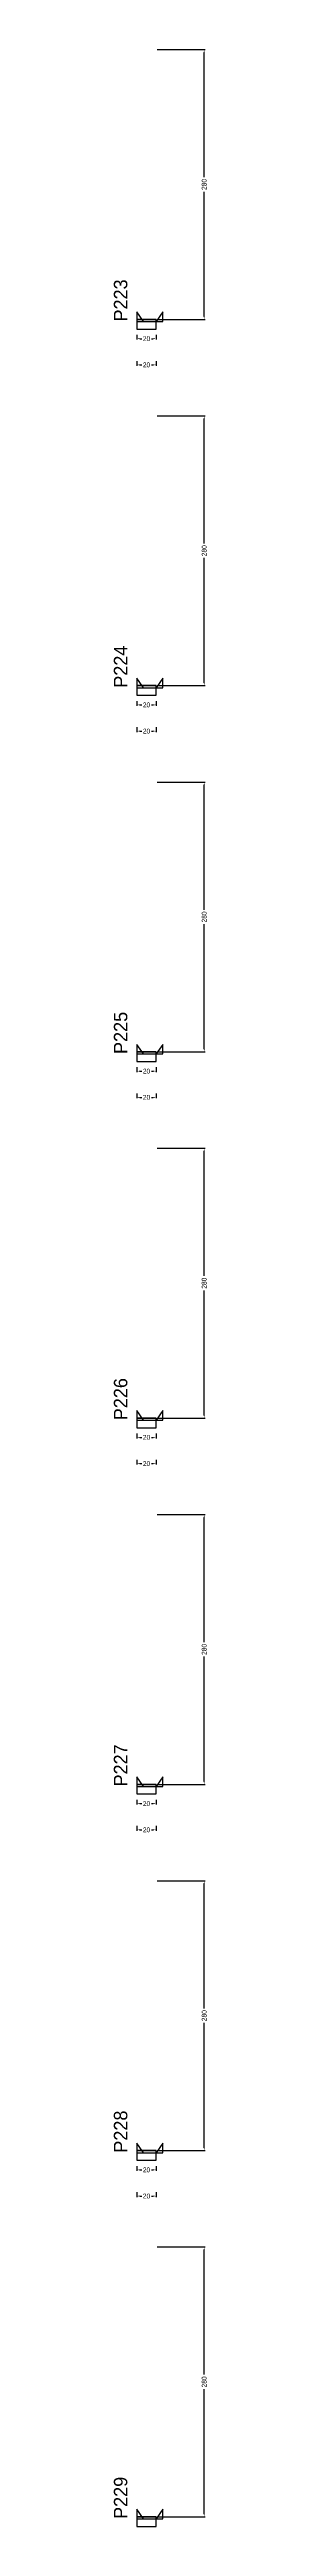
# Model space of a CAD drawing. Header units: centimetres. Extents: x -10500 to 4299, y -38766 to 295.
# Drawn here: x 3976 to 4073, y -26608 to -24038 of the extents above; entities that cross this region are included whole.
import ezdxf

# ---------------------------------------------------------------- set-up
doc = ezdxf.new("R2010")
doc.units = ezdxf.units.CM
for name, color, linetype in [('NOMENCLATURA', 7, 'Continuous'), ('SARR_2.2x10', 60, 'Continuous'), ('SARR_2.2x7', 40, 'Continuous')]:
    doc.layers.add(name, color=color, linetype=linetype)
doc.dimstyles.new('PAINEL-NOVA', dxfattribs={"dimtxt": 5, "dimasz": 3, "dimexe": 1, "dimexo": 1, "dimgap": 1, "dimtad": 1, "dimcen": 2.5, "dimazin": 3, "dimtfac": 1, "dimtmove": 0, "dimatfit": 3})

# ---------------------------------------------------------------- blocks, each defined once
blk = doc.blocks.new('_CLOSEDFILLED')
at = {"color": 0, "linetype": 'BYBLOCK'}
blk.add_solid([(-1, 0.16), (0, 0), (-1, -0.16)], dxfattribs=at)
blk = doc.blocks.new('*D1749')
for p, q in [((4000, -24333.8), (4000, -24338.8)), ((4003, -24337.8), (4005, -24337.8)), ((4015, -24337.8), (4017, -24337.8)), ((4020, -24333.8), (4020, -24338.8))]:
    blk.add_line(p, q)
at = {"layer": 'Defpoints'}
for p in [(4000, -24332.8), (4000, -24337.8), (4020, -24332.8)]:
    blk.add_point(p, dxfattribs=at)
at = {"layer": 'SARR_2.2x10', "xscale": 3, "yscale": 3, "rotation": 180}
blk.add_blockref('_CLOSEDFILLED', (4000, -24337.8), dxfattribs=at)
at = {"layer": 'SARR_2.2x10', "xscale": 3, "yscale": 3}
blk.add_blockref('_CLOSEDFILLED', (4020, -24337.8), dxfattribs=at)
at = {"layer": 'SARR_2.2x10', "insert": (4010, -24337.8), "char_height": 5, "attachment_point": 5}
blk.add_mtext('20', dxfattribs=at)
blk = doc.blocks.new('*D1750')
for p, q in [((4021, -24037.8), (4071, -24037.8)), ((4070, -24170.3), (4070, -24040.8)), ((4070, -24314.8), (4070, -24185.3)), ((4021, -24317.8), (4071, -24317.8))]:
    blk.add_line(p, q)
at = {"layer": 'Defpoints'}
for p in [(4020, -24037.8), (4020, -24317.8), (4070, -24317.8)]:
    blk.add_point(p, dxfattribs=at)
at = {"layer": 'SARR_2.2x10', "xscale": 3, "yscale": 3}
for p, rotation in [((4070, -24037.8), 90), ((4070, -24317.8), 270)]:
    blk.add_blockref('_CLOSEDFILLED', p, dxfattribs=dict(at, rotation=rotation))
at = {"layer": 'SARR_2.2x10', "insert": (4070, -24177.8), "char_height": 5, "attachment_point": 5, "rotation": 90}
blk.add_mtext('280', dxfattribs=at)
blk = doc.blocks.new('*D1751')
for p, q in [((4021, -24037.8), (4071, -24037.8)), ((4070, -24170.3), (4070, -24040.8)), ((4070, -24314.8), (4070, -24185.3)), ((4021, -24317.8), (4071, -24317.8))]:
    blk.add_line(p, q)
at = {"layer": 'Defpoints'}
for p in [(4020, -24037.8), (4020, -24317.8), (4070, -24317.8)]:
    blk.add_point(p, dxfattribs=at)
at = {"layer": 'SARR_2.2x10', "xscale": 3, "yscale": 3}
for p, rotation in [((4070, -24037.8), 90), ((4070, -24317.8), 270)]:
    blk.add_blockref('_CLOSEDFILLED', p, dxfattribs=dict(at, rotation=rotation))
at = {"layer": 'SARR_2.2x10', "insert": (4070, -24177.8), "char_height": 5, "attachment_point": 5, "rotation": 90}
blk.add_mtext('280', dxfattribs=at)
blk = doc.blocks.new('*D1752')
for p, q in [((4021, -24037.8), (4071, -24037.8)), ((4070, -24170.3), (4070, -24040.8)), ((4070, -24314.8), (4070, -24185.3)), ((4021, -24317.8), (4071, -24317.8))]:
    blk.add_line(p, q)
at = {"layer": 'Defpoints'}
for p in [(4020, -24037.8), (4020, -24317.8), (4070, -24317.8)]:
    blk.add_point(p, dxfattribs=at)
at = {"layer": 'SARR_2.2x10', "xscale": 3, "yscale": 3}
for p, rotation in [((4070, -24037.8), 90), ((4070, -24317.8), 270)]:
    blk.add_blockref('_CLOSEDFILLED', p, dxfattribs=dict(at, rotation=rotation))
at = {"layer": 'SARR_2.2x10', "insert": (4070, -24177.8), "char_height": 5, "attachment_point": 5, "rotation": 90}
blk.add_mtext('280', dxfattribs=at)
blk = doc.blocks.new('*D1753')
for p, q in [((4021, -24037.8), (4071, -24037.8)), ((4070, -24170.3), (4070, -24040.8)), ((4070, -24314.8), (4070, -24185.3)), ((4021, -24317.8), (4071, -24317.8))]:
    blk.add_line(p, q)
at = {"layer": 'Defpoints'}
for p in [(4020, -24037.8), (4020, -24317.8), (4070, -24317.8)]:
    blk.add_point(p, dxfattribs=at)
at = {"layer": 'SARR_2.2x10', "xscale": 3, "yscale": 3}
for p, rotation in [((4070, -24037.8), 90), ((4070, -24317.8), 270)]:
    blk.add_blockref('_CLOSEDFILLED', p, dxfattribs=dict(at, rotation=rotation))
at = {"layer": 'SARR_2.2x10', "insert": (4070, -24177.8), "char_height": 5, "attachment_point": 5, "rotation": 90}
blk.add_mtext('280', dxfattribs=at)
blk = doc.blocks.new('*D1754')
for p, q in [((4000, -24361), (4000, -24366)), ((4020, -24361), (4020, -24366)), ((4003, -24365), (4005, -24365)), ((4015, -24365), (4017, -24365))]:
    blk.add_line(p, q)
at = {"layer": 'Defpoints'}
for p in [(4000, -24360), (4020, -24360), (4000, -24365)]:
    blk.add_point(p, dxfattribs=at)
at = {"layer": 'SARR_2.2x10', "xscale": 3, "yscale": 3, "rotation": 180}
blk.add_blockref('_CLOSEDFILLED', (4000, -24365), dxfattribs=at)
at = {"layer": 'SARR_2.2x10', "xscale": 3, "yscale": 3}
blk.add_blockref('_CLOSEDFILLED', (4020, -24365), dxfattribs=at)
at = {"layer": 'SARR_2.2x10', "insert": (4010, -24365), "char_height": 5, "attachment_point": 5}
blk.add_mtext('20', dxfattribs=at)
blk = doc.blocks.new('GRA-E')
at = {"layer": 'SARR_2.2x7'}
blk.add_lwpolyline([(0, 0), (7, 0), (0, 10)], close=True, dxfattribs=at)
blk = doc.blocks.new('GRA-D')
at = {"layer": 'SARR_2.2x7'}
blk.add_lwpolyline([(0, 0), (7, 0), (7, 10)], close=True, dxfattribs=at)
blk = doc.blocks.new('*D1775')
for p, q in [((4000, -24713.8), (4000, -24718.8)), ((4003, -24717.8), (4005, -24717.8)), ((4015, -24717.8), (4017, -24717.8)), ((4020, -24713.8), (4020, -24718.8))]:
    blk.add_line(p, q)
at = {"layer": 'Defpoints'}
for p in [(4000, -24712.8), (4000, -24717.8), (4020, -24712.8)]:
    blk.add_point(p, dxfattribs=at)
at = {"layer": 'SARR_2.2x10', "xscale": 3, "yscale": 3, "rotation": 180}
blk.add_blockref('_CLOSEDFILLED', (4000, -24717.8), dxfattribs=at)
at = {"layer": 'SARR_2.2x10', "xscale": 3, "yscale": 3}
blk.add_blockref('_CLOSEDFILLED', (4020, -24717.8), dxfattribs=at)
at = {"layer": 'SARR_2.2x10', "insert": (4010, -24717.8), "char_height": 5, "attachment_point": 5}
blk.add_mtext('20', dxfattribs=at)
blk = doc.blocks.new('*D1776')
for p, q in [((4021, -24417.8), (4071, -24417.8)), ((4070, -24550.3), (4070, -24420.8)), ((4070, -24694.8), (4070, -24565.3)), ((4021, -24697.8), (4071, -24697.8))]:
    blk.add_line(p, q)
at = {"layer": 'Defpoints'}
for p in [(4020, -24417.8), (4020, -24697.8), (4070, -24697.8)]:
    blk.add_point(p, dxfattribs=at)
at = {"layer": 'SARR_2.2x10', "xscale": 3, "yscale": 3}
for p, rotation in [((4070, -24417.8), 90), ((4070, -24697.8), 270)]:
    blk.add_blockref('_CLOSEDFILLED', p, dxfattribs=dict(at, rotation=rotation))
at = {"layer": 'SARR_2.2x10', "insert": (4070, -24557.8), "char_height": 5, "attachment_point": 5, "rotation": 90}
blk.add_mtext('280', dxfattribs=at)
blk = doc.blocks.new('*D1777')
for p, q in [((4021, -24417.8), (4071, -24417.8)), ((4070, -24550.3), (4070, -24420.8)), ((4070, -24694.8), (4070, -24565.3)), ((4021, -24697.8), (4071, -24697.8))]:
    blk.add_line(p, q)
at = {"layer": 'Defpoints'}
for p in [(4020, -24417.8), (4020, -24697.8), (4070, -24697.8)]:
    blk.add_point(p, dxfattribs=at)
at = {"layer": 'SARR_2.2x10', "xscale": 3, "yscale": 3}
for p, rotation in [((4070, -24417.8), 90), ((4070, -24697.8), 270)]:
    blk.add_blockref('_CLOSEDFILLED', p, dxfattribs=dict(at, rotation=rotation))
at = {"layer": 'SARR_2.2x10', "insert": (4070, -24557.8), "char_height": 5, "attachment_point": 5, "rotation": 90}
blk.add_mtext('280', dxfattribs=at)
blk = doc.blocks.new('*D1778')
for p, q in [((4021, -24417.8), (4071, -24417.8)), ((4070, -24550.3), (4070, -24420.8)), ((4070, -24694.8), (4070, -24565.3)), ((4021, -24697.8), (4071, -24697.8))]:
    blk.add_line(p, q)
at = {"layer": 'Defpoints'}
for p in [(4020, -24417.8), (4020, -24697.8), (4070, -24697.8)]:
    blk.add_point(p, dxfattribs=at)
at = {"layer": 'SARR_2.2x10', "xscale": 3, "yscale": 3}
for p, rotation in [((4070, -24417.8), 90), ((4070, -24697.8), 270)]:
    blk.add_blockref('_CLOSEDFILLED', p, dxfattribs=dict(at, rotation=rotation))
at = {"layer": 'SARR_2.2x10', "insert": (4070, -24557.8), "char_height": 5, "attachment_point": 5, "rotation": 90}
blk.add_mtext('280', dxfattribs=at)
blk = doc.blocks.new('*D1779')
for p, q in [((4021, -24417.8), (4071, -24417.8)), ((4070, -24550.3), (4070, -24420.8)), ((4070, -24694.8), (4070, -24565.3)), ((4021, -24697.8), (4071, -24697.8))]:
    blk.add_line(p, q)
at = {"layer": 'Defpoints'}
for p in [(4020, -24417.8), (4020, -24697.8), (4070, -24697.8)]:
    blk.add_point(p, dxfattribs=at)
at = {"layer": 'SARR_2.2x10', "xscale": 3, "yscale": 3}
for p, rotation in [((4070, -24417.8), 90), ((4070, -24697.8), 270)]:
    blk.add_blockref('_CLOSEDFILLED', p, dxfattribs=dict(at, rotation=rotation))
at = {"layer": 'SARR_2.2x10', "insert": (4070, -24557.8), "char_height": 5, "attachment_point": 5, "rotation": 90}
blk.add_mtext('280', dxfattribs=at)
blk = doc.blocks.new('*D1780')
for p, q in [((4000, -24741), (4000, -24746)), ((4003, -24745), (4005, -24745)), ((4015, -24745), (4017, -24745)), ((4020, -24741), (4020, -24746))]:
    blk.add_line(p, q)
at = {"layer": 'Defpoints'}
for p in [(4000, -24740), (4000, -24745), (4020, -24740)]:
    blk.add_point(p, dxfattribs=at)
at = {"layer": 'SARR_2.2x10', "xscale": 3, "yscale": 3, "rotation": 180}
blk.add_blockref('_CLOSEDFILLED', (4000, -24745), dxfattribs=at)
at = {"layer": 'SARR_2.2x10', "xscale": 3, "yscale": 3}
blk.add_blockref('_CLOSEDFILLED', (4020, -24745), dxfattribs=at)
at = {"layer": 'SARR_2.2x10', "insert": (4010, -24745), "char_height": 5, "attachment_point": 5}
blk.add_mtext('20', dxfattribs=at)
blk = doc.blocks.new('*D1801')
for p, q in [((4000, -25093.8), (4000, -25098.8)), ((4003, -25097.8), (4005, -25097.8)), ((4015, -25097.8), (4017, -25097.8)), ((4020, -25093.8), (4020, -25098.8))]:
    blk.add_line(p, q)
at = {"layer": 'Defpoints'}
for p in [(4000, -25092.8), (4000, -25097.8), (4020, -25092.8)]:
    blk.add_point(p, dxfattribs=at)
at = {"layer": 'SARR_2.2x10', "xscale": 3, "yscale": 3, "rotation": 180}
blk.add_blockref('_CLOSEDFILLED', (4000, -25097.8), dxfattribs=at)
at = {"layer": 'SARR_2.2x10', "xscale": 3, "yscale": 3}
blk.add_blockref('_CLOSEDFILLED', (4020, -25097.8), dxfattribs=at)
at = {"layer": 'SARR_2.2x10', "insert": (4010, -25097.8), "char_height": 5, "attachment_point": 5}
blk.add_mtext('20', dxfattribs=at)
blk = doc.blocks.new('*D1802')
for p, q in [((4021, -24797.8), (4071, -24797.8)), ((4070, -24930.3), (4070, -24800.8)), ((4070, -25074.8), (4070, -24945.3)), ((4021, -25077.8), (4071, -25077.8))]:
    blk.add_line(p, q)
at = {"layer": 'Defpoints'}
for p in [(4020, -24797.8), (4020, -25077.8), (4070, -25077.8)]:
    blk.add_point(p, dxfattribs=at)
at = {"layer": 'SARR_2.2x10', "xscale": 3, "yscale": 3}
for p, rotation in [((4070, -24797.8), 90), ((4070, -25077.8), 270)]:
    blk.add_blockref('_CLOSEDFILLED', p, dxfattribs=dict(at, rotation=rotation))
at = {"layer": 'SARR_2.2x10', "insert": (4070, -24937.8), "char_height": 5, "attachment_point": 5, "rotation": 90}
blk.add_mtext('280', dxfattribs=at)
blk = doc.blocks.new('*D1803')
for p, q in [((4021, -24797.8), (4071, -24797.8)), ((4070, -24930.3), (4070, -24800.8)), ((4070, -25074.8), (4070, -24945.3)), ((4021, -25077.8), (4071, -25077.8))]:
    blk.add_line(p, q)
at = {"layer": 'Defpoints'}
for p in [(4020, -24797.8), (4020, -25077.8), (4070, -25077.8)]:
    blk.add_point(p, dxfattribs=at)
at = {"layer": 'SARR_2.2x10', "xscale": 3, "yscale": 3}
for p, rotation in [((4070, -24797.8), 90), ((4070, -25077.8), 270)]:
    blk.add_blockref('_CLOSEDFILLED', p, dxfattribs=dict(at, rotation=rotation))
at = {"layer": 'SARR_2.2x10', "insert": (4070, -24937.8), "char_height": 5, "attachment_point": 5, "rotation": 90}
blk.add_mtext('280', dxfattribs=at)
blk = doc.blocks.new('*D1804')
for p, q in [((4021, -24797.8), (4071, -24797.8)), ((4070, -24930.3), (4070, -24800.8)), ((4070, -25074.8), (4070, -24945.3)), ((4021, -25077.8), (4071, -25077.8))]:
    blk.add_line(p, q)
at = {"layer": 'Defpoints'}
for p in [(4020, -24797.8), (4020, -25077.8), (4070, -25077.8)]:
    blk.add_point(p, dxfattribs=at)
at = {"layer": 'SARR_2.2x10', "xscale": 3, "yscale": 3}
for p, rotation in [((4070, -24797.8), 90), ((4070, -25077.8), 270)]:
    blk.add_blockref('_CLOSEDFILLED', p, dxfattribs=dict(at, rotation=rotation))
at = {"layer": 'SARR_2.2x10', "insert": (4070, -24937.8), "char_height": 5, "attachment_point": 5, "rotation": 90}
blk.add_mtext('280', dxfattribs=at)
blk = doc.blocks.new('*D1805')
for p, q in [((4021, -24797.8), (4071, -24797.8)), ((4070, -24930.3), (4070, -24800.8)), ((4070, -25074.8), (4070, -24945.3)), ((4021, -25077.8), (4071, -25077.8))]:
    blk.add_line(p, q)
at = {"layer": 'Defpoints'}
for p in [(4020, -24797.8), (4020, -25077.8), (4070, -25077.8)]:
    blk.add_point(p, dxfattribs=at)
at = {"layer": 'SARR_2.2x10', "xscale": 3, "yscale": 3}
for p, rotation in [((4070, -24797.8), 90), ((4070, -25077.8), 270)]:
    blk.add_blockref('_CLOSEDFILLED', p, dxfattribs=dict(at, rotation=rotation))
at = {"layer": 'SARR_2.2x10', "insert": (4070, -24937.8), "char_height": 5, "attachment_point": 5, "rotation": 90}
blk.add_mtext('280', dxfattribs=at)
blk = doc.blocks.new('*D1806')
for p, q in [((4000, -25121), (4000, -25126)), ((4003, -25125), (4005, -25125)), ((4015, -25125), (4017, -25125)), ((4020, -25121), (4020, -25126))]:
    blk.add_line(p, q)
at = {"layer": 'Defpoints'}
for p in [(4000, -25120), (4000, -25125), (4020, -25120)]:
    blk.add_point(p, dxfattribs=at)
at = {"layer": 'SARR_2.2x10', "xscale": 3, "yscale": 3, "rotation": 180}
blk.add_blockref('_CLOSEDFILLED', (4000, -25125), dxfattribs=at)
at = {"layer": 'SARR_2.2x10', "xscale": 3, "yscale": 3}
blk.add_blockref('_CLOSEDFILLED', (4020, -25125), dxfattribs=at)
at = {"layer": 'SARR_2.2x10', "insert": (4010, -25125), "char_height": 5, "attachment_point": 5}
blk.add_mtext('20', dxfattribs=at)
blk = doc.blocks.new('*D1827')
for p, q in [((4000, -25473.8), (4000, -25478.8)), ((4003, -25477.8), (4005, -25477.8)), ((4015, -25477.8), (4017, -25477.8)), ((4020, -25473.8), (4020, -25478.8))]:
    blk.add_line(p, q)
at = {"layer": 'Defpoints'}
for p in [(4000, -25472.8), (4000, -25477.8), (4020, -25472.8)]:
    blk.add_point(p, dxfattribs=at)
at = {"layer": 'SARR_2.2x10', "xscale": 3, "yscale": 3, "rotation": 180}
blk.add_blockref('_CLOSEDFILLED', (4000, -25477.8), dxfattribs=at)
at = {"layer": 'SARR_2.2x10', "xscale": 3, "yscale": 3}
blk.add_blockref('_CLOSEDFILLED', (4020, -25477.8), dxfattribs=at)
at = {"layer": 'SARR_2.2x10', "insert": (4010, -25477.8), "char_height": 5, "attachment_point": 5}
blk.add_mtext('20', dxfattribs=at)
blk = doc.blocks.new('*D1828')
for p, q in [((4021, -25177.8), (4071, -25177.8)), ((4070, -25310.3), (4070, -25180.8)), ((4070, -25454.8), (4070, -25325.3)), ((4021, -25457.8), (4071, -25457.8))]:
    blk.add_line(p, q)
at = {"layer": 'Defpoints'}
for p in [(4020, -25177.8), (4020, -25457.8), (4070, -25457.8)]:
    blk.add_point(p, dxfattribs=at)
at = {"layer": 'SARR_2.2x10', "xscale": 3, "yscale": 3}
for p, rotation in [((4070, -25177.8), 90), ((4070, -25457.8), 270)]:
    blk.add_blockref('_CLOSEDFILLED', p, dxfattribs=dict(at, rotation=rotation))
at = {"layer": 'SARR_2.2x10', "insert": (4070, -25317.8), "char_height": 5, "attachment_point": 5, "rotation": 90}
blk.add_mtext('280', dxfattribs=at)
blk = doc.blocks.new('*D1829')
for p, q in [((4021, -25177.8), (4071, -25177.8)), ((4070, -25310.3), (4070, -25180.8)), ((4070, -25454.8), (4070, -25325.3)), ((4021, -25457.8), (4071, -25457.8))]:
    blk.add_line(p, q)
at = {"layer": 'Defpoints'}
for p in [(4020, -25177.8), (4020, -25457.8), (4070, -25457.8)]:
    blk.add_point(p, dxfattribs=at)
at = {"layer": 'SARR_2.2x10', "xscale": 3, "yscale": 3}
for p, rotation in [((4070, -25177.8), 90), ((4070, -25457.8), 270)]:
    blk.add_blockref('_CLOSEDFILLED', p, dxfattribs=dict(at, rotation=rotation))
at = {"layer": 'SARR_2.2x10', "insert": (4070, -25317.8), "char_height": 5, "attachment_point": 5, "rotation": 90}
blk.add_mtext('280', dxfattribs=at)
blk = doc.blocks.new('*D1830')
for p, q in [((4021, -25177.8), (4071, -25177.8)), ((4070, -25310.3), (4070, -25180.8)), ((4070, -25454.8), (4070, -25325.3)), ((4021, -25457.8), (4071, -25457.8))]:
    blk.add_line(p, q)
at = {"layer": 'Defpoints'}
for p in [(4020, -25177.8), (4020, -25457.8), (4070, -25457.8)]:
    blk.add_point(p, dxfattribs=at)
at = {"layer": 'SARR_2.2x10', "xscale": 3, "yscale": 3}
for p, rotation in [((4070, -25177.8), 90), ((4070, -25457.8), 270)]:
    blk.add_blockref('_CLOSEDFILLED', p, dxfattribs=dict(at, rotation=rotation))
at = {"layer": 'SARR_2.2x10', "insert": (4070, -25317.8), "char_height": 5, "attachment_point": 5, "rotation": 90}
blk.add_mtext('280', dxfattribs=at)
blk = doc.blocks.new('*D1831')
for p, q in [((4021, -25177.8), (4071, -25177.8)), ((4070, -25310.3), (4070, -25180.8)), ((4070, -25454.8), (4070, -25325.3)), ((4021, -25457.8), (4071, -25457.8))]:
    blk.add_line(p, q)
at = {"layer": 'Defpoints'}
for p in [(4020, -25177.8), (4020, -25457.8), (4070, -25457.8)]:
    blk.add_point(p, dxfattribs=at)
at = {"layer": 'SARR_2.2x10', "xscale": 3, "yscale": 3}
for p, rotation in [((4070, -25177.8), 90), ((4070, -25457.8), 270)]:
    blk.add_blockref('_CLOSEDFILLED', p, dxfattribs=dict(at, rotation=rotation))
at = {"layer": 'SARR_2.2x10', "insert": (4070, -25317.8), "char_height": 5, "attachment_point": 5, "rotation": 90}
blk.add_mtext('280', dxfattribs=at)
blk = doc.blocks.new('*D1832')
for p, q in [((4000, -25501), (4000, -25506)), ((4003, -25505), (4005, -25505)), ((4015, -25505), (4017, -25505)), ((4020, -25501), (4020, -25506))]:
    blk.add_line(p, q)
at = {"layer": 'Defpoints'}
for p in [(4000, -25500), (4000, -25505), (4020, -25500)]:
    blk.add_point(p, dxfattribs=at)
at = {"layer": 'SARR_2.2x10', "xscale": 3, "yscale": 3, "rotation": 180}
blk.add_blockref('_CLOSEDFILLED', (4000, -25505), dxfattribs=at)
at = {"layer": 'SARR_2.2x10', "xscale": 3, "yscale": 3}
blk.add_blockref('_CLOSEDFILLED', (4020, -25505), dxfattribs=at)
at = {"layer": 'SARR_2.2x10', "insert": (4010, -25505), "char_height": 5, "attachment_point": 5}
blk.add_mtext('20', dxfattribs=at)
blk = doc.blocks.new('*D1853')
for p, q in [((4000, -25853.8), (4000, -25858.8)), ((4020, -25853.8), (4020, -25858.8)), ((4003, -25857.8), (4005, -25857.8)), ((4015, -25857.8), (4017, -25857.8))]:
    blk.add_line(p, q)
at = {"layer": 'Defpoints'}
for p in [(4000, -25852.8), (4020, -25852.8), (4000, -25857.8)]:
    blk.add_point(p, dxfattribs=at)
at = {"layer": 'SARR_2.2x10', "xscale": 3, "yscale": 3, "rotation": 180}
blk.add_blockref('_CLOSEDFILLED', (4000, -25857.8), dxfattribs=at)
at = {"layer": 'SARR_2.2x10', "xscale": 3, "yscale": 3}
blk.add_blockref('_CLOSEDFILLED', (4020, -25857.8), dxfattribs=at)
at = {"layer": 'SARR_2.2x10', "insert": (4010, -25857.8), "char_height": 5, "attachment_point": 5}
blk.add_mtext('20', dxfattribs=at)
blk = doc.blocks.new('*D1854')
for p, q in [((4021, -25557.8), (4071, -25557.8)), ((4070, -25690.3), (4070, -25560.8)), ((4070, -25834.8), (4070, -25705.3)), ((4021, -25837.8), (4071, -25837.8))]:
    blk.add_line(p, q)
at = {"layer": 'Defpoints'}
for p in [(4020, -25557.8), (4020, -25837.8), (4070, -25837.8)]:
    blk.add_point(p, dxfattribs=at)
at = {"layer": 'SARR_2.2x10', "xscale": 3, "yscale": 3}
for p, rotation in [((4070, -25557.8), 90), ((4070, -25837.8), 270)]:
    blk.add_blockref('_CLOSEDFILLED', p, dxfattribs=dict(at, rotation=rotation))
at = {"layer": 'SARR_2.2x10', "insert": (4070, -25697.8), "char_height": 5, "attachment_point": 5, "rotation": 90}
blk.add_mtext('280', dxfattribs=at)
blk = doc.blocks.new('*D1855')
for p, q in [((4021, -25557.8), (4071, -25557.8)), ((4070, -25690.3), (4070, -25560.8)), ((4070, -25834.8), (4070, -25705.3)), ((4021, -25837.8), (4071, -25837.8))]:
    blk.add_line(p, q)
at = {"layer": 'Defpoints'}
for p in [(4020, -25557.8), (4020, -25837.8), (4070, -25837.8)]:
    blk.add_point(p, dxfattribs=at)
at = {"layer": 'SARR_2.2x10', "xscale": 3, "yscale": 3}
for p, rotation in [((4070, -25557.8), 90), ((4070, -25837.8), 270)]:
    blk.add_blockref('_CLOSEDFILLED', p, dxfattribs=dict(at, rotation=rotation))
at = {"layer": 'SARR_2.2x10', "insert": (4070, -25697.8), "char_height": 5, "attachment_point": 5, "rotation": 90}
blk.add_mtext('280', dxfattribs=at)
blk = doc.blocks.new('*D1856')
for p, q in [((4021, -25557.8), (4071, -25557.8)), ((4070, -25690.3), (4070, -25560.8)), ((4070, -25834.8), (4070, -25705.3)), ((4021, -25837.8), (4071, -25837.8))]:
    blk.add_line(p, q)
at = {"layer": 'Defpoints'}
for p in [(4020, -25557.8), (4020, -25837.8), (4070, -25837.8)]:
    blk.add_point(p, dxfattribs=at)
at = {"layer": 'SARR_2.2x10', "xscale": 3, "yscale": 3}
for p, rotation in [((4070, -25557.8), 90), ((4070, -25837.8), 270)]:
    blk.add_blockref('_CLOSEDFILLED', p, dxfattribs=dict(at, rotation=rotation))
at = {"layer": 'SARR_2.2x10', "insert": (4070, -25697.8), "char_height": 5, "attachment_point": 5, "rotation": 90}
blk.add_mtext('280', dxfattribs=at)
blk = doc.blocks.new('*D1857')
for p, q in [((4021, -25557.8), (4071, -25557.8)), ((4070, -25690.3), (4070, -25560.8)), ((4070, -25834.8), (4070, -25705.3)), ((4021, -25837.8), (4071, -25837.8))]:
    blk.add_line(p, q)
at = {"layer": 'Defpoints'}
for p in [(4020, -25557.8), (4020, -25837.8), (4070, -25837.8)]:
    blk.add_point(p, dxfattribs=at)
at = {"layer": 'SARR_2.2x10', "xscale": 3, "yscale": 3}
for p, rotation in [((4070, -25557.8), 90), ((4070, -25837.8), 270)]:
    blk.add_blockref('_CLOSEDFILLED', p, dxfattribs=dict(at, rotation=rotation))
at = {"layer": 'SARR_2.2x10', "insert": (4070, -25697.8), "char_height": 5, "attachment_point": 5, "rotation": 90}
blk.add_mtext('280', dxfattribs=at)
blk = doc.blocks.new('*D1858')
for p, q in [((4000, -25881), (4000, -25886)), ((4003, -25885), (4005, -25885)), ((4015, -25885), (4017, -25885)), ((4020, -25881), (4020, -25886))]:
    blk.add_line(p, q)
at = {"layer": 'Defpoints'}
for p in [(4000, -25880), (4000, -25885), (4020, -25880)]:
    blk.add_point(p, dxfattribs=at)
at = {"layer": 'SARR_2.2x10', "xscale": 3, "yscale": 3, "rotation": 180}
blk.add_blockref('_CLOSEDFILLED', (4000, -25885), dxfattribs=at)
at = {"layer": 'SARR_2.2x10', "xscale": 3, "yscale": 3}
blk.add_blockref('_CLOSEDFILLED', (4020, -25885), dxfattribs=at)
at = {"layer": 'SARR_2.2x10', "insert": (4010, -25885), "char_height": 5, "attachment_point": 5}
blk.add_mtext('20', dxfattribs=at)
blk = doc.blocks.new('*D1879')
for p, q in [((4000, -26233.8), (4000, -26238.8)), ((4003, -26237.8), (4005, -26237.8)), ((4015, -26237.8), (4017, -26237.8)), ((4020, -26233.8), (4020, -26238.8))]:
    blk.add_line(p, q)
at = {"layer": 'Defpoints'}
for p in [(4000, -26232.8), (4000, -26237.8), (4020, -26232.8)]:
    blk.add_point(p, dxfattribs=at)
at = {"layer": 'SARR_2.2x10', "xscale": 3, "yscale": 3, "rotation": 180}
blk.add_blockref('_CLOSEDFILLED', (4000, -26237.8), dxfattribs=at)
at = {"layer": 'SARR_2.2x10', "xscale": 3, "yscale": 3}
blk.add_blockref('_CLOSEDFILLED', (4020, -26237.8), dxfattribs=at)
at = {"layer": 'SARR_2.2x10', "insert": (4010, -26237.8), "char_height": 5, "attachment_point": 5}
blk.add_mtext('20', dxfattribs=at)
blk = doc.blocks.new('*D1880')
for p, q in [((4021, -25937.8), (4071, -25937.8)), ((4070, -26070.3), (4070, -25940.8)), ((4070, -26214.8), (4070, -26085.3)), ((4021, -26217.8), (4071, -26217.8))]:
    blk.add_line(p, q)
at = {"layer": 'Defpoints'}
for p in [(4020, -25937.8), (4020, -26217.8), (4070, -26217.8)]:
    blk.add_point(p, dxfattribs=at)
at = {"layer": 'SARR_2.2x10', "xscale": 3, "yscale": 3}
for p, rotation in [((4070, -25937.8), 90), ((4070, -26217.8), 270)]:
    blk.add_blockref('_CLOSEDFILLED', p, dxfattribs=dict(at, rotation=rotation))
at = {"layer": 'SARR_2.2x10', "insert": (4070, -26077.8), "char_height": 5, "attachment_point": 5, "rotation": 90}
blk.add_mtext('280', dxfattribs=at)
blk = doc.blocks.new('*D1881')
for p, q in [((4021, -25937.8), (4071, -25937.8)), ((4070, -26070.3), (4070, -25940.8)), ((4070, -26214.8), (4070, -26085.3)), ((4021, -26217.8), (4071, -26217.8))]:
    blk.add_line(p, q)
at = {"layer": 'Defpoints'}
for p in [(4020, -25937.8), (4020, -26217.8), (4070, -26217.8)]:
    blk.add_point(p, dxfattribs=at)
at = {"layer": 'SARR_2.2x10', "xscale": 3, "yscale": 3}
for p, rotation in [((4070, -25937.8), 90), ((4070, -26217.8), 270)]:
    blk.add_blockref('_CLOSEDFILLED', p, dxfattribs=dict(at, rotation=rotation))
at = {"layer": 'SARR_2.2x10', "insert": (4070, -26077.8), "char_height": 5, "attachment_point": 5, "rotation": 90}
blk.add_mtext('280', dxfattribs=at)
blk = doc.blocks.new('*D1882')
for p, q in [((4021, -25937.8), (4071, -25937.8)), ((4070, -26070.3), (4070, -25940.8)), ((4070, -26214.8), (4070, -26085.3)), ((4021, -26217.8), (4071, -26217.8))]:
    blk.add_line(p, q)
at = {"layer": 'Defpoints'}
for p in [(4020, -25937.8), (4020, -26217.8), (4070, -26217.8)]:
    blk.add_point(p, dxfattribs=at)
at = {"layer": 'SARR_2.2x10', "xscale": 3, "yscale": 3}
for p, rotation in [((4070, -25937.8), 90), ((4070, -26217.8), 270)]:
    blk.add_blockref('_CLOSEDFILLED', p, dxfattribs=dict(at, rotation=rotation))
at = {"layer": 'SARR_2.2x10', "insert": (4070, -26077.8), "char_height": 5, "attachment_point": 5, "rotation": 90}
blk.add_mtext('280', dxfattribs=at)
blk = doc.blocks.new('*D1883')
for p, q in [((4021, -25937.8), (4071, -25937.8)), ((4070, -26070.3), (4070, -25940.8)), ((4070, -26214.8), (4070, -26085.3)), ((4021, -26217.8), (4071, -26217.8))]:
    blk.add_line(p, q)
at = {"layer": 'Defpoints'}
for p in [(4020, -25937.8), (4020, -26217.8), (4070, -26217.8)]:
    blk.add_point(p, dxfattribs=at)
at = {"layer": 'SARR_2.2x10', "xscale": 3, "yscale": 3}
for p, rotation in [((4070, -25937.8), 90), ((4070, -26217.8), 270)]:
    blk.add_blockref('_CLOSEDFILLED', p, dxfattribs=dict(at, rotation=rotation))
at = {"layer": 'SARR_2.2x10', "insert": (4070, -26077.8), "char_height": 5, "attachment_point": 5, "rotation": 90}
blk.add_mtext('280', dxfattribs=at)
blk = doc.blocks.new('*D1884')
for p, q in [((4000, -26261), (4000, -26266)), ((4003, -26265), (4005, -26265)), ((4015, -26265), (4017, -26265)), ((4020, -26261), (4020, -26266))]:
    blk.add_line(p, q)
at = {"layer": 'Defpoints'}
for p in [(4000, -26260), (4000, -26265), (4020, -26260)]:
    blk.add_point(p, dxfattribs=at)
at = {"layer": 'SARR_2.2x10', "xscale": 3, "yscale": 3, "rotation": 180}
blk.add_blockref('_CLOSEDFILLED', (4000, -26265), dxfattribs=at)
at = {"layer": 'SARR_2.2x10', "xscale": 3, "yscale": 3}
blk.add_blockref('_CLOSEDFILLED', (4020, -26265), dxfattribs=at)
at = {"layer": 'SARR_2.2x10', "insert": (4010, -26265), "char_height": 5, "attachment_point": 5}
blk.add_mtext('20', dxfattribs=at)
blk = doc.blocks.new('*D1906')
for p, q in [((4021, -26317.8), (4071, -26317.8)), ((4070, -26450.3), (4070, -26320.8)), ((4070, -26594.8), (4070, -26465.3)), ((4021, -26597.8), (4071, -26597.8))]:
    blk.add_line(p, q)
at = {"layer": 'Defpoints'}
for p in [(4020, -26317.8), (4020, -26597.8), (4070, -26597.8)]:
    blk.add_point(p, dxfattribs=at)
at = {"layer": 'SARR_2.2x10', "xscale": 3, "yscale": 3}
for p, rotation in [((4070, -26317.8), 90), ((4070, -26597.8), 270)]:
    blk.add_blockref('_CLOSEDFILLED', p, dxfattribs=dict(at, rotation=rotation))
at = {"layer": 'SARR_2.2x10', "insert": (4070, -26457.8), "char_height": 5, "attachment_point": 5, "rotation": 90}
blk.add_mtext('280', dxfattribs=at)
blk = doc.blocks.new('*D1907')
for p, q in [((4021, -26317.8), (4071, -26317.8)), ((4070, -26450.3), (4070, -26320.8)), ((4070, -26594.8), (4070, -26465.3)), ((4021, -26597.8), (4071, -26597.8))]:
    blk.add_line(p, q)
at = {"layer": 'Defpoints'}
for p in [(4020, -26317.8), (4020, -26597.8), (4070, -26597.8)]:
    blk.add_point(p, dxfattribs=at)
at = {"layer": 'SARR_2.2x10', "xscale": 3, "yscale": 3}
for p, rotation in [((4070, -26317.8), 90), ((4070, -26597.8), 270)]:
    blk.add_blockref('_CLOSEDFILLED', p, dxfattribs=dict(at, rotation=rotation))
at = {"layer": 'SARR_2.2x10', "insert": (4070, -26457.8), "char_height": 5, "attachment_point": 5, "rotation": 90}
blk.add_mtext('280', dxfattribs=at)
blk = doc.blocks.new('*D1908')
for p, q in [((4021, -26317.8), (4071, -26317.8)), ((4070, -26450.3), (4070, -26320.8)), ((4070, -26594.8), (4070, -26465.3)), ((4021, -26597.8), (4071, -26597.8))]:
    blk.add_line(p, q)
at = {"layer": 'Defpoints'}
for p in [(4020, -26317.8), (4020, -26597.8), (4070, -26597.8)]:
    blk.add_point(p, dxfattribs=at)
at = {"layer": 'SARR_2.2x10', "xscale": 3, "yscale": 3}
for p, rotation in [((4070, -26317.8), 90), ((4070, -26597.8), 270)]:
    blk.add_blockref('_CLOSEDFILLED', p, dxfattribs=dict(at, rotation=rotation))
at = {"layer": 'SARR_2.2x10', "insert": (4070, -26457.8), "char_height": 5, "attachment_point": 5, "rotation": 90}
blk.add_mtext('280', dxfattribs=at)
blk = doc.blocks.new('*D1909')
for p, q in [((4021, -26317.8), (4071, -26317.8)), ((4070, -26450.3), (4070, -26320.8)), ((4070, -26594.8), (4070, -26465.3)), ((4021, -26597.8), (4071, -26597.8))]:
    blk.add_line(p, q)
at = {"layer": 'Defpoints'}
for p in [(4020, -26317.8), (4020, -26597.8), (4070, -26597.8)]:
    blk.add_point(p, dxfattribs=at)
at = {"layer": 'SARR_2.2x10', "xscale": 3, "yscale": 3}
for p, rotation in [((4070, -26317.8), 90), ((4070, -26597.8), 270)]:
    blk.add_blockref('_CLOSEDFILLED', p, dxfattribs=dict(at, rotation=rotation))
at = {"layer": 'SARR_2.2x10', "insert": (4070, -26457.8), "char_height": 5, "attachment_point": 5, "rotation": 90}
blk.add_mtext('280', dxfattribs=at)

msp = doc.modelspace()

# ---------------------------------------------------------------- linework, layer by layer
at = {"layer": 'SARR_2.2x10'}
for p, q in [((4020, -24317.8), (4000, -24317.8)), ((4000, -24317.8), (4000, -24327.8)), ((4000, -24327.8), (4020, -24327.8)), ((4020, -24327.8), (4020, -24317.8)), ((4020, -24697.8), (4000, -24697.8)), ((4000, -24697.8), (4000, -24707.8)), ((4000, -24707.8), (4020, -24707.8)), ((4020, -24707.8), (4020, -24697.8)), ((4020, -25077.8), (4000, -25077.8)), ((4000, -25077.8), (4000, -25087.8)), ((4020, -25087.8), (4020, -25077.8)), ((4000, -25087.8), (4020, -25087.8)), ((4020, -25457.8), (4000, -25457.8)), ((4000, -25457.8), (4000, -25467.8)), ((4000, -25467.8), (4020, -25467.8)), ((4020, -25467.8), (4020, -25457.8)), ((4020, -25837.8), (4000, -25837.8)), ((4000, -25837.8), (4000, -25847.8)), ((4000, -25847.8), (4020, -25847.8)), ((4020, -25847.8), (4020, -25837.8)), ((4020, -26217.8), (4000, -26217.8)), ((4000, -26217.8), (4000, -26227.8)), ((4000, -26227.8), (4020, -26227.8)), ((4020, -26227.8), (4020, -26217.8)), ((4020, -26597.8), (4000, -26597.8)), ((4000, -26597.8), (4000, -26607.8)), ((4020, -26607.8), (4020, -26597.8)), ((4000, -26607.8), (4020, -26607.8))]:
    msp.add_line(p, q, dxfattribs=at)
at = {"layer": 'SARR_2.2x7'}
for p, q in [((4020, -24317.8), (4000, -24317.8)), ((4000, -24317.8), (4000, -24320)), ((4000, -24317.8), (4007, -24317.8)), ((4000, -24317.8), (4007, -24317.8)), ((4000, -24317.8), (4007, -24317.8)), ((4000, -24317.8), (4007, -24317.8)), ((4000, -24320), (4020, -24320)), ((4007, -24317.8), (4020, -24317.8)), ((4007, -24317.8), (4020, -24317.8)), ((4007, -24317.8), (4020, -24317.8)), ((4007, -24317.8), (4020, -24317.8)), ((4020, -24320), (4020, -24317.8)), ((4020, -24697.8), (4000, -24697.8)), ((4000, -24697.8), (4000, -24700)), ((4000, -24697.8), (4007, -24697.8)), ((4000, -24697.8), (4007, -24697.8)), ((4000, -24697.8), (4007, -24697.8)), ((4000, -24697.8), (4007, -24697.8)), ((4000, -24700), (4020, -24700)), ((4007, -24697.8), (4020, -24697.8)), ((4007, -24697.8), (4020, -24697.8)), ((4007, -24697.8), (4020, -24697.8)), ((4007, -24697.8), (4020, -24697.8)), ((4020, -24700), (4020, -24697.8)), ((4020, -25077.8), (4000, -25077.8)), ((4000, -25077.8), (4000, -25080)), ((4000, -25077.8), (4007, -25077.8)), ((4000, -25077.8), (4007, -25077.8)), ((4000, -25077.8), (4007, -25077.8)), ((4000, -25077.8), (4007, -25077.8)), ((4000, -25080), (4020, -25080)), ((4007, -25077.8), (4020, -25077.8)), ((4007, -25077.8), (4020, -25077.8)), ((4007, -25077.8), (4020, -25077.8)), ((4007, -25077.8), (4020, -25077.8)), ((4020, -25080), (4020, -25077.8)), ((4020, -25457.8), (4000, -25457.8)), ((4000, -25457.8), (4000, -25460)), ((4000, -25457.8), (4007, -25457.8)), ((4000, -25457.8), (4007, -25457.8)), ((4000, -25457.8), (4007, -25457.8)), ((4000, -25457.8), (4007, -25457.8)), ((4000, -25460), (4020, -25460)), ((4007, -25457.8), (4020, -25457.8)), ((4007, -25457.8), (4020, -25457.8)), ((4007, -25457.8), (4020, -25457.8)), ((4007, -25457.8), (4020, -25457.8)), ((4020, -25460), (4020, -25457.8)), ((4020, -25837.8), (4000, -25837.8)), ((4000, -25837.8), (4000, -25840)), ((4000, -25837.8), (4007, -25837.8)), ((4000, -25837.8), (4007, -25837.8)), ((4000, -25837.8), (4007, -25837.8)), ((4000, -25837.8), (4007, -25837.8)), ((4000, -25840), (4020, -25840)), ((4007, -25837.8), (4020, -25837.8)), ((4007, -25837.8), (4020, -25837.8)), ((4007, -25837.8), (4020, -25837.8)), ((4007, -25837.8), (4020, -25837.8)), ((4020, -25840), (4020, -25837.8)), ((4020, -26217.8), (4000, -26217.8)), ((4000, -26217.8), (4000, -26220)), ((4000, -26217.8), (4007, -26217.8)), ((4000, -26217.8), (4007, -26217.8)), ((4000, -26217.8), (4007, -26217.8)), ((4000, -26217.8), (4007, -26217.8)), ((4000, -26220), (4020, -26220)), ((4007, -26217.8), (4020, -26217.8)), ((4007, -26217.8), (4020, -26217.8)), ((4007, -26217.8), (4020, -26217.8)), ((4007, -26217.8), (4020, -26217.8)), ((4020, -26220), (4020, -26217.8)), ((4020, -26597.8), (4000, -26597.8)), ((4000, -26597.8), (4000, -26600)), ((4000, -26597.8), (4007, -26597.8)), ((4000, -26597.8), (4007, -26597.8)), ((4000, -26597.8), (4007, -26597.8)), ((4000, -26597.8), (4007, -26597.8)), ((4007, -26597.8), (4020, -26597.8)), ((4007, -26597.8), (4020, -26597.8)), ((4007, -26597.8), (4020, -26597.8)), ((4007, -26597.8), (4020, -26597.8)), ((4020, -26600), (4020, -26597.8)), ((4000, -26600), (4020, -26600))]:
    msp.add_line(p, q, dxfattribs=at)

# ---------------------------------------------------------------- block references
for name, p in [('GRA-E', (4000, -24320)), ('GRA-D', (4020, -24320)), ('GRA-E', (4000, -24700)), ('GRA-D', (4020, -24700)), ('GRA-E', (4000, -25080)), ('GRA-D', (4020, -25080)), ('GRA-E', (4000, -25460)), ('GRA-D', (4020, -25460)), ('GRA-E', (4000, -25840)), ('GRA-D', (4020, -25840)), ('GRA-E', (4000, -26220)), ('GRA-D', (4020, -26220)), ('GRA-E', (4000, -26600)), ('GRA-D', (4020, -26600))]:
    msp.add_blockref(name, p, dxfattribs=at)

# ---------------------------------------------------------------- texts
at = {"layer": 'NOMENCLATURA'}
for s, p in [('P223', (3990, -24320)), ('P224', (3990, -24700)), ('P225', (3990, -25080)), ('P226', (3990, -25460)), ('P227', (3990, -25840)), ('P228', (3990, -26220)), ('P229', (3990, -26600))]:
    msp.add_text(s, height=14, rotation=90, dxfattribs=at).set_placement(p)

# ---------------------------------------------------------------- dimensions: what is measured, and where the dimension line sits
at = {"layer": 'SARR_2.2x10'}
for base, p1, p2, picture, middle in [((4070, -24317.8), (4020, -24317.8), (4020, -24037.8), '*D1750', (4070, -24177.8)), ((4070, -24317.8), (4020, -24317.8), (4020, -24037.8), '*D1751', (4070, -24177.8)), ((4070, -24317.8), (4020, -24317.8), (4020, -24037.8), '*D1752', (4070, -24177.8)), ((4070, -24317.8), (4020, -24317.8), (4020, -24037.8), '*D1753', (4070, -24177.8)), ((4070, -24697.8), (4020, -24697.8), (4020, -24417.8), '*D1776', (4070, -24557.8)), ((4070, -24697.8), (4020, -24697.8), (4020, -24417.8), '*D1777', (4070, -24557.8)), ((4070, -24697.8), (4020, -24697.8), (4020, -24417.8), '*D1778', (4070, -24557.8)), ((4070, -24697.8), (4020, -24697.8), (4020, -24417.8), '*D1779', (4070, -24557.8)), ((4070, -25077.8), (4020, -25077.8), (4020, -24797.8), '*D1802', (4070, -24937.8)), ((4070, -25077.8), (4020, -25077.8), (4020, -24797.8), '*D1803', (4070, -24937.8)), ((4070, -25077.8), (4020, -25077.8), (4020, -24797.8), '*D1804', (4070, -24937.8)), ((4070, -25077.8), (4020, -25077.8), (4020, -24797.8), '*D1805', (4070, -24937.8)), ((4070, -25457.8), (4020, -25457.8), (4020, -25177.8), '*D1828', (4070, -25317.8)), ((4070, -25457.8), (4020, -25457.8), (4020, -25177.8), '*D1829', (4070, -25317.8)), ((4070, -25457.8), (4020, -25457.8), (4020, -25177.8), '*D1830', (4070, -25317.8)), ((4070, -25457.8), (4020, -25457.8), (4020, -25177.8), '*D1831', (4070, -25317.8)), ((4070, -25837.8), (4020, -25837.8), (4020, -25557.8), '*D1854', (4070, -25697.8)), ((4070, -25837.8), (4020, -25837.8), (4020, -25557.8), '*D1855', (4070, -25697.8)), ((4070, -25837.8), (4020, -25837.8), (4020, -25557.8), '*D1856', (4070, -25697.8)), ((4070, -25837.8), (4020, -25837.8), (4020, -25557.8), '*D1857', (4070, -25697.8)), ((4070, -26217.8), (4020, -26217.8), (4020, -25937.8), '*D1880', (4070, -26077.8)), ((4070, -26217.8), (4020, -26217.8), (4020, -25937.8), '*D1881', (4070, -26077.8)), ((4070, -26217.8), (4020, -26217.8), (4020, -25937.8), '*D1882', (4070, -26077.8)), ((4070, -26217.8), (4020, -26217.8), (4020, -25937.8), '*D1883', (4070, -26077.8)), ((4070, -26597.8), (4020, -26597.8), (4020, -26317.8), '*D1906', (4070, -26457.8)), ((4070, -26597.8), (4020, -26597.8), (4020, -26317.8), '*D1907', (4070, -26457.8)), ((4070, -26597.8), (4020, -26597.8), (4020, -26317.8), '*D1908', (4070, -26457.8)), ((4070, -26597.8), (4020, -26597.8), (4020, -26317.8), '*D1909', (4070, -26457.8))]:
    dim = msp.add_linear_dim(base=base, p1=p1, p2=p2, angle=90, dimstyle='PAINEL-NOVA', dxfattribs=at)
    dim.commit()
    dim.dimension.update_dxf_attribs({"geometry": picture, "text_midpoint": middle})
for base, p1, p2, picture, middle in [((4000, -24337.8), (4000, -24332.8), (4020, -24332.8), '*D1749', (4010, -24337.8)), ((4000, -24365), (4000, -24360), (4020, -24360), '*D1754', (4010, -24365)), ((4000, -24717.8), (4000, -24712.8), (4020, -24712.8), '*D1775', (4010, -24717.8)), ((4000, -24745), (4000, -24740), (4020, -24740), '*D1780', (4010, -24745)), ((4000, -25097.8), (4000, -25092.8), (4020, -25092.8), '*D1801', (4010, -25097.8)), ((4000, -25125), (4000, -25120), (4020, -25120), '*D1806', (4010, -25125)), ((4000, -25477.8), (4000, -25472.8), (4020, -25472.8), '*D1827', (4010, -25477.8)), ((4000, -25505), (4000, -25500), (4020, -25500), '*D1832', (4010, -25505)), ((4000, -25857.8), (4000, -25852.8), (4020, -25852.8), '*D1853', (4010, -25857.8)), ((4000, -25885), (4000, -25880), (4020, -25880), '*D1858', (4010, -25885)), ((4000, -26237.8), (4000, -26232.8), (4020, -26232.8), '*D1879', (4010, -26237.8)), ((4000, -26265), (4000, -26260), (4020, -26260), '*D1884', (4010, -26265))]:
    dim = msp.add_linear_dim(base=base, p1=p1, p2=p2, dimstyle='PAINEL-NOVA', dxfattribs=at)
    dim.commit()
    dim.dimension.update_dxf_attribs({"geometry": picture, "text_midpoint": middle})

doc.saveas('drawing.dxf')
